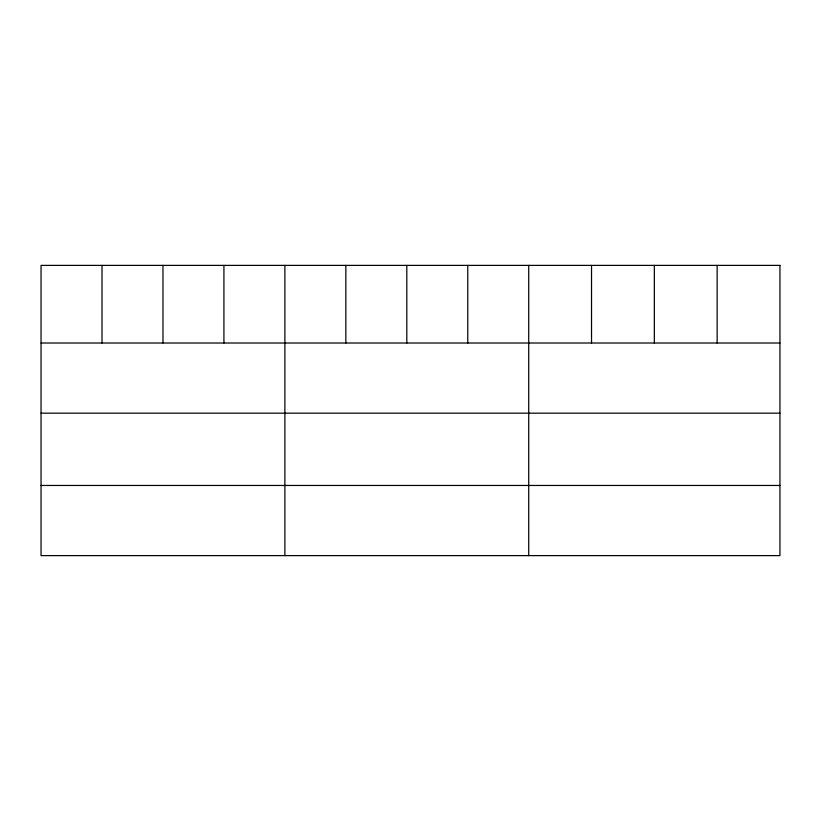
<?xml version="1.0" encoding="UTF-8"?>
<svg xmlns="http://www.w3.org/2000/svg" width="821" height="821" viewBox="0 0 821 821"><rect width="100%" height="100%" fill="white"/><g stroke="black" fill="none" stroke-linecap="round" stroke-linejoin="round"><path stroke-width="1.23" d="M41.05 343.014L779.95 343.014M41.05 413.168L779.95 413.168M41.05 485.457L779.95 485.457M717.144 265.388L717.144 343.014M654.337 265.388L654.337 343.014M591.531 265.388L591.531 343.014M528.724 265.388L528.724 555.612M467.765 265.388L467.765 343.014M406.805 265.388L406.805 343.014M345.846 265.388L345.846 343.014M284.887 265.388L284.887 555.612M223.928 265.388L223.928 343.014M162.969 265.388L162.969 343.014M102.009 265.388L102.009 343.014M779.95 265.388L41.05 265.388L41.05 555.612L779.95 555.612L779.95 265.388"/></g></svg>
